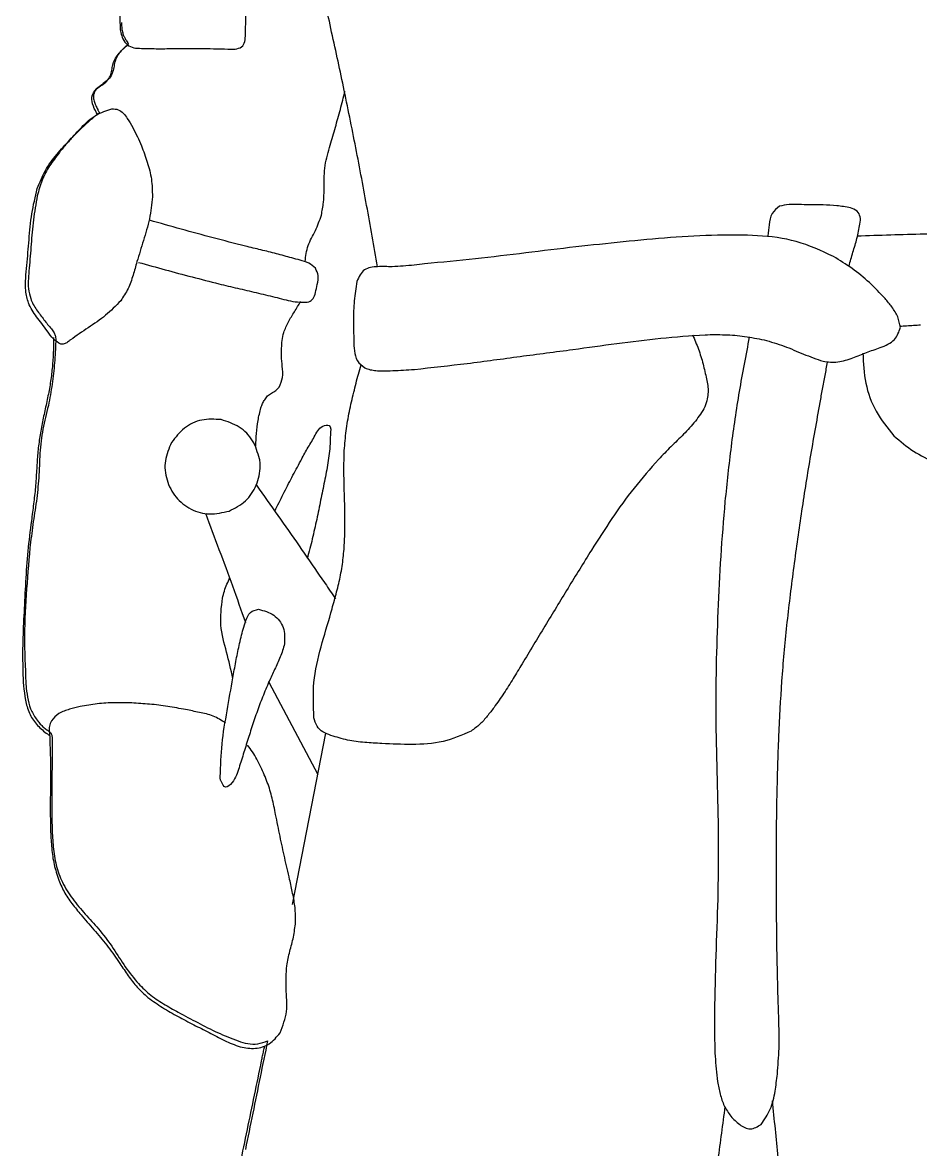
# Model space of a CAD drawing. Extents: x 39 to 141, y 18 to 294.
# Drawn here: x 39 to 101.3, y 126.2 to 204.4 of the extents above; entities that cross this region are included whole.
import ezdxf

# ---------------------------------------------------------------- set-up
doc = ezdxf.new("R2010")
doc.units = 0
doc.layers.get('0').update_dxf_attribs({"linetype": 'CONTINUOUS'})

msp = doc.modelspace()

# ---------------------------------------------------------------- linework, layer by layer
at = {"color": 6}
for points in [[(64.677632, 187.462343)], [(41.684206, 182.085261)], [(55.459777, 174.147664)], [(52.745631, 152.076024)]]:
    msp.add_lwpolyline(points, close=True, dxfattribs=at)
for points in [[(56.125511, 158.630938), (59.505396, 152.22965)], [(57.764241, 143.216647), (60.068704, 155.097427)]]:
    msp.add_lwpolyline(points, dxfattribs=at)
for points, knots in [([(46.293133, 210.865451), (46.197189, 210.174496), (46.004709, 208.788321), (45.828337, 206.703973), (45.776697, 205.155836), (45.782683, 204.162162), (45.820112, 203.706543), (45.930705, 203.426179), (45.985871, 203.286327)], [0, 0, 0, 0, 2.092372, 4.19766, 6.273628, 6.732687, 7.183442, 7.632085, 7.632085, 7.632085, 7.632085]), ([(54.486781, 203.593588), (54.50057, 203.956442), (54.528284, 204.685768), (54.537552, 205.778549), (54.537846, 206.508155), (54.537992, 206.871048)], [0, 0, 0, 0, 1.089289, 2.189443, 3.278137, 3.278137, 3.278137, 3.278137]), ([(61.246541, 200.213708), (61.103431, 200.884224), (60.816267, 202.229672), (60.356301, 204.23693), (60.095858, 205.585561), (59.966284, 206.256524)], [0, 0, 0, 0, 2.05686, 4.127266, 6.177188, 6.177188, 6.177188, 6.177188]), ([(53.769837, 202.569382), (53.938848, 202.600662), (54.251198, 202.658469), (54.482978, 203.118677), (54.48543, 203.42488), (54.486781, 203.593588)], [0, 0, 0, 0, 0.487118, 0.900245, 1.407166, 1.407166, 1.407166, 1.407166]), ([(45.115296, 200.725811), (45.153594, 200.848843), (45.230545, 201.096043), (45.270732, 201.485805), (45.408516, 201.86812), (45.655347, 202.20264), (45.936763, 202.521044), (46.139641, 202.72341), (46.241923, 202.825434)], [0, 0, 0, 0, 0.3856, 0.774766, 1.170804, 1.586937, 2.013015, 2.446226, 2.446226, 2.446226, 2.446226]), ([(45.985871, 203.286327), (46.07849, 203.129991), (46.254225, 202.833358), (46.756188, 202.633956), (47.090458, 202.625196), (47.266129, 202.620593)], [0, 0, 0, 0, 0.530697, 1.006948, 1.534464, 1.534464, 1.534464, 1.534464]), ([(47.266129, 202.620593), (47.658726, 202.610114), (48.443866, 202.589159), (49.621817, 202.609767), (50.735787, 202.62611), (51.78985, 202.609739), (52.779629, 202.579316), (53.441056, 202.572681), (53.769837, 202.569382)], [0, 0, 0, 0, 1.178057, 2.355949, 3.533841, 4.520203, 5.51816, 6.504522, 6.504522, 6.504522, 6.504522]), ([(44.1423, 199.804026), (44.266199, 199.896506), (44.509146, 200.077844), (44.903607, 200.323037), (45.044812, 200.591703), (45.115296, 200.725811)], [0, 0, 0, 0, 0.465892, 0.913544, 1.359699, 1.359699, 1.359699, 1.359699]), ([(63.653426, 187.462343), (63.407461, 188.883627), (62.914952, 191.729551), (62.109483, 195.979856), (61.533639, 198.805123), (61.246541, 200.213708)], [0, 0, 0, 0, 4.327184, 8.664582, 12.977196, 12.977196, 12.977196, 12.977196]), ([(44.244721, 198.011665), (44.131399, 198.204198), (43.912416, 198.576244), (43.746805, 199.262959), (44.009642, 199.622539), (44.1423, 199.804026)], [0, 0, 0, 0, 0.676944, 1.308116, 1.951314, 1.951314, 1.951314, 1.951314]), ([(60.375966, 195.912043), (60.495434, 196.322175), (60.7351, 197.144947), (61.08538, 198.388857), (61.294808, 199.228143), (61.400172, 199.650395)], [0, 0, 0, 0, 1.281549, 2.57094, 3.876468, 3.876468, 3.876468, 3.876468]), ([(42.298729, 196.270515), (42.570211, 196.563533), (43.135854, 197.174049), (44.035468, 198.054106), (44.836953, 198.303071), (45.217717, 198.421348)], [0, 0, 0, 0, 1.20356, 2.50767, 3.687924, 3.687924, 3.687924, 3.687924]), ([(45.217717, 198.421348), (45.372469, 198.417791), (45.67144, 198.410919), (46.043549, 198.12644), (46.207605, 197.882689), (46.293133, 197.755614)], [0, 0, 0, 0, 0.453342, 0.875829, 1.335975, 1.335975, 1.335975, 1.335975]), ([(46.293133, 197.755614), (46.422571, 197.548406), (46.67836, 197.138934), (46.992679, 196.500042), (47.176275, 196.070873), (47.266129, 195.860833)], [0, 0, 0, 0, 0.732525, 1.447575, 2.132972, 2.132972, 2.132972, 2.132972]), ([(40.045476, 192.890635), (40.214734, 193.317506), (40.552534, 194.169442), (41.377267, 195.271955), (41.992278, 195.938423), (42.298729, 196.270515)], [0, 0, 0, 0, 1.371937, 2.738072, 4.094869, 4.094869, 4.094869, 4.094869]), ([(47.266129, 195.860833), (47.412037, 195.48252), (47.703087, 194.727885), (48.0063, 193.543448), (48.024946, 192.733126), (48.034283, 192.327322)], [0, 0, 0, 0, 1.216789, 2.427176, 3.641408, 3.641408, 3.641408, 3.641408]), ([(59.761443, 191.047064), (59.816296, 191.341446), (59.926776, 191.934361), (59.968536, 192.844985), (59.952859, 193.701676), (60.006256, 194.497218), (60.173734, 195.211906), (60.308219, 195.677498), (60.375966, 195.912043)], [0, 0, 0, 0, 0.897401, 1.807461, 2.727381, 3.469571, 4.191266, 4.923885, 4.923885, 4.923885, 4.923885]), ([(39.328532, 187.564764), (39.374674, 188.157569), (39.467681, 189.35248), (39.618587, 191.144615), (39.903891, 192.311537), (40.045476, 192.890635)], [0, 0, 0, 0, 1.784612, 3.597221, 5.38292, 5.38292, 5.38292, 5.38292]), ([(48.034283, 192.327322), (47.980804, 191.813138), (47.873191, 190.778475), (47.409978, 189.295313), (47.108127, 188.308686), (46.958867, 187.820815)], [0, 0, 0, 0, 1.546909, 3.112762, 4.644443, 4.644443, 4.644443, 4.644443]), ([(91.563041, 191.661588), (91.368753, 191.511338), (90.953138, 191.189928), (90.840673, 190.385211), (90.77555, 189.866877), (90.743676, 189.613176)], [0, 0, 0, 0, 0.710857, 1.520647, 2.296989, 2.296989, 2.296989, 2.296989]), ([(96.47923, 191.559167), (96.167716, 191.61417), (95.540348, 191.724941), (94.579073, 191.764413), (93.704563, 191.757266), (92.918215, 191.78209), (92.228004, 191.809742), (91.780875, 191.710121), (91.563041, 191.661588)], [0, 0, 0, 0, 0.947982, 1.90917, 2.880298, 3.570949, 4.272731, 4.939434, 4.939434, 4.939434, 4.939434]), ([(58.634816, 187.820815), (58.679783, 188.199329), (58.770674, 188.96442), (59.384244, 189.956208), (59.635719, 190.683471), (59.761443, 191.047064)], [0, 0, 0, 0, 1.129709, 2.283483, 3.437014, 3.437014, 3.437014, 3.437014]), ([(97.144964, 190.432541), (97.16732, 190.603033), (97.20882, 190.91952), (96.964718, 191.394826), (96.65075, 191.501106), (96.47923, 191.559167)], [0, 0, 0, 0, 0.508398, 0.943747, 1.467947, 1.467947, 1.467947, 1.467947]), ([(54.486781, 188.896232), (53.7402, 189.086957), (52.252262, 189.467072), (50.035422, 190.07344), (48.563917, 190.483779), (47.829442, 190.688592)], [0, 0, 0, 0, 2.311633, 4.607094, 6.894595, 6.894595, 6.894595, 6.894595]), ([(96.376809, 187.513553), (96.468167, 187.834487), (96.650882, 188.476355), (96.955053, 189.437306), (97.081315, 190.098988), (97.144964, 190.432541)], [0, 0, 0, 0, 1.00122, 2.002439, 3.020208, 3.020208, 3.020208, 3.020208]), ([(96.940122, 189.613176), (98.49789, 189.661258), (101.617106, 189.757535), (106.294762, 189.878499), (109.413978, 189.974776), (110.971745, 190.022858)], [0, 0, 0, 0, 4.675521, 9.362091, 14.037612, 14.037612, 14.037612, 14.037612]), ([(87.261375, 189.664386), (86.16829, 189.61375), (83.979409, 189.512353), (80.703693, 189.20128), (78.521174, 188.963841), (77.428997, 188.845021)], [0, 0, 0, 0, 3.282305, 6.572754, 9.868742, 9.868742, 9.868742, 9.868742]), ([(95.301393, 188.179287), (94.457875, 188.570966), (92.787646, 189.346521), (90.016954, 189.679909), (88.186629, 189.669598), (87.261375, 189.664386)], [0, 0, 0, 0, 2.773611, 5.491964, 8.27094, 8.27094, 8.27094, 8.27094]), ([(57.713031, 188.076867), (57.354996, 188.175892), (56.640774, 188.373433), (55.563409, 188.639521), (54.845364, 188.810731), (54.486781, 188.896232)], [0, 0, 0, 0, 1.114377, 2.223006, 3.328925, 3.328925, 3.328925, 3.328925]), ([(77.428997, 188.845021), (76.26759, 188.705479), (73.941479, 188.425998), (70.445345, 188.002673), (68.104198, 187.779188), (66.930885, 187.667184)], [0, 0, 0, 0, 3.509321, 7.028603, 10.564394, 10.564394, 10.564394, 10.564394]), ([(46.958867, 187.820815), (46.872057, 187.506184), (46.697186, 186.872383), (46.38129, 185.930982), (46.014484, 185.38028), (45.83224, 185.106669)], [0, 0, 0, 0, 0.98037, 1.974882, 2.956901, 2.956901, 2.956901, 2.956901]), ([(47.061288, 187.769605), (47.680022, 187.598756), (48.920063, 187.256346), (50.779905, 186.757943), (52.023915, 186.44186), (52.643211, 186.284506)], [0, 0, 0, 0, 1.925667, 3.859343, 5.776247, 5.776247, 5.776247, 5.776247]), ([(59.35176, 187.359922), (59.202148, 187.491733), (58.892585, 187.764462), (58.295867, 187.922459), (57.903192, 188.026488), (57.713031, 188.076867)], [0, 0, 0, 0, 0.590254, 1.221298, 1.813851, 1.813851, 1.813851, 1.813851]), ([(98.886114, 185.2603), (98.531721, 185.638908), (97.824675, 186.394266), (96.614435, 187.368323), (95.738465, 187.909342), (95.301393, 188.179287)], [0, 0, 0, 0, 1.554467, 3.101307, 4.641714, 4.641714, 4.641714, 4.641714]), ([(39.430953, 184.953038), (39.35489, 185.233775), (39.201536, 185.799781), (39.229628, 186.686764), (39.29551, 187.271623), (39.328532, 187.564764)], [0, 0, 0, 0, 0.867951, 1.749915, 2.636175, 2.636175, 2.636175, 2.636175]), ([(58.429975, 185.004249), (58.589779, 184.996137), (58.875109, 184.981653), (59.248638, 185.253647), (59.367727, 185.722423), (59.477672, 186.245506), (59.599111, 186.839238), (59.430628, 187.193902), (59.35176, 187.359922)], [0, 0, 0, 0, 0.467972, 0.835561, 1.276901, 1.865069, 2.476556, 3.014708, 3.014708, 3.014708, 3.014708]), ([(64.677632, 187.462343), (64.347063, 187.47374), (63.71081, 187.495676), (62.640013, 187.380845), (62.361424, 186.756248), (62.219537, 186.438137)], [0, 0, 0, 0, 1.012854, 1.949468, 2.921611, 2.921611, 2.921611, 2.921611]), ([(66.930885, 187.667184), (66.687046, 187.63621), (66.192644, 187.573408), (65.440485, 187.513656), (64.933077, 187.479526), (64.677632, 187.462343)], [0, 0, 0, 0, 0.737298, 1.494925, 2.263021, 2.263021, 2.263021, 2.263021]), ([(52.643211, 186.284506), (53.074322, 186.181804), (53.940136, 185.975545), (55.238268, 185.671682), (56.104082, 185.465423), (56.535194, 185.362721)], [0, 0, 0, 0, 1.329527, 2.670128, 3.999654, 3.999654, 3.999654, 3.999654]), ([(62.219537, 186.438137), (62.150705, 185.993986), (62.010688, 185.090496), (61.975749, 183.717999), (62.001788, 182.797597), (62.014696, 182.341313)], [0, 0, 0, 0, 1.347111, 2.740286, 4.109944, 4.109944, 4.109944, 4.109944]), ([(56.535194, 185.362721), (56.740427, 185.308611), (57.15274, 185.199905), (57.779851, 185.042498), (58.212119, 185.017066), (58.429975, 185.004249)], [0, 0, 0, 0, 0.637154, 1.280041, 1.933253, 1.933253, 1.933253, 1.933253]), ([(40.352738, 183.51915), (40.234039, 183.672434), (39.998808, 183.976202), (39.669383, 184.44364), (39.509728, 184.784736), (39.430953, 184.953038)], [0, 0, 0, 0, 0.581919, 1.153206, 1.709641, 1.709641, 1.709641, 1.709641]), ([(45.83224, 185.106669), (45.49369, 184.755664), (44.810045, 184.04687), (43.566938, 183.239212), (42.755265, 182.674516), (42.34994, 182.392523)], [0, 0, 0, 0, 1.458106, 2.944391, 4.42694, 4.42694, 4.42694, 4.42694]), ([(57.149717, 182.904626), (57.251753, 183.15497), (57.457269, 183.659206), (57.901639, 184.349891), (58.185246, 184.819712), (58.327554, 185.055459)], [0, 0, 0, 0, 0.809215, 1.629898, 2.456451, 2.456451, 2.456451, 2.456451]), ([(99.96153, 183.263098), (99.9087, 183.50916), (99.799608, 184.01727), (99.379773, 184.673896), (99.04741, 185.068701), (98.886114, 185.2603)], [0, 0, 0, 0, 0.749574, 1.547844, 2.300521, 2.300521, 2.300521, 2.300521]), ([(41.684206, 182.085261), (41.502138, 182.198553), (41.118213, 182.43745), (40.751187, 182.998125), (40.480793, 183.351701), (40.352738, 183.51915)], [0, 0, 0, 0, 0.635882, 1.340885, 1.975136, 1.975136, 1.975136, 1.975136]), ([(97.605856, 181.521948), (97.915636, 181.630917), (98.575995, 181.863206), (99.606344, 182.269611), (99.850135, 182.951516), (99.96153, 183.263098)], [0, 0, 0, 0, 0.999497, 2.13063, 3.082339, 3.082339, 3.082339, 3.082339]), ([(101.344208, 183.416729), (101.186241, 183.402766), (100.866788, 183.374528), (100.38774, 183.35651), (100.068288, 183.328272), (99.91032, 183.314309)], [0, 0, 0, 0, 0.475684, 0.961959, 1.437644, 1.437644, 1.437644, 1.437644]), ([(41.172103, 182.546154), (41.168902, 182.209084), (41.16253, 181.538104), (41.097059, 180.529369), (40.976941, 179.515821), (40.790029, 178.497268), (40.569721, 177.476195), (40.344834, 176.455871), (40.169978, 175.426318), (40.054662, 174.383037), (40.014516, 173.681948), (39.994266, 173.3283)], [0, 0, 0, 0, 1.011107, 2.012735, 3.030926, 4.071191, 5.117971, 6.164752, 7.205269, 8.249183, 9.311746, 9.311746, 9.311746, 9.311746]), ([(42.34994, 182.392523), (42.300111, 182.355007), (42.17797, 182.263048), (41.9756, 182.101007), (41.783267, 182.090614), (41.684206, 182.085261)], [0, 0, 0, 0, 0.188154, 0.461203, 0.751196, 0.751196, 0.751196, 0.751196]), ([(56.842455, 179.115064), (56.935588, 179.335767), (57.130663, 179.798048), (57.046237, 180.541507), (56.9861, 181.212503), (56.999034, 181.812658), (57.026796, 182.363525), (57.108239, 182.722041), (57.149717, 182.904626)], [0, 0, 0, 0, 0.707146, 1.481178, 2.188599, 2.738665, 3.278792, 3.839352, 3.839352, 3.839352, 3.839352]), ([(62.014696, 182.341313), (62.019693, 182.106871), (62.02974, 181.635423), (62.196202, 180.900018), (62.586823, 180.598064), (62.782851, 180.446532)], [0, 0, 0, 0, 0.708581, 1.424918, 2.146539, 2.146539, 2.146539, 2.146539]), ([(77.224156, 181.726789), (78.236084, 181.86607), (80.265484, 182.145394), (83.316805, 182.53835), (85.366255, 182.680122), (86.3908, 182.750995)], [0, 0, 0, 0, 3.064602, 6.145992, 9.226295, 9.226295, 9.226295, 9.226295]), ([(85.520225, 182.750995), (85.663866, 182.419647), (85.951327, 181.756542), (86.264346, 180.72387), (86.417424, 180.024614), (86.493221, 179.678377)], [0, 0, 0, 0, 1.082724, 2.166783, 3.230014, 3.230014, 3.230014, 3.230014]), ([(86.3908, 182.750995), (86.851125, 182.757719), (87.769607, 182.771133), (89.143006, 182.659736), (90.040101, 182.481458), (90.487624, 182.392523)], [0, 0, 0, 0, 1.380783, 2.755063, 4.123078, 4.123078, 4.123078, 4.123078]), ([(89.463418, 182.597364), (89.221176, 181.335145), (88.737393, 178.814366), (88.1724, 175.004673), (87.90651, 172.453754), (87.773478, 171.177467)], [0, 0, 0, 0, 3.855514, 7.699848, 11.549176, 11.549176, 11.549176, 11.549176]), ([(90.487624, 182.392523), (90.956156, 182.261345), (91.893088, 181.999027), (93.214783, 181.384984), (94.12895, 181.066243), (94.584448, 180.907424)], [0, 0, 0, 0, 1.457218, 2.914021, 4.360758, 4.360758, 4.360758, 4.360758]), ([(66.213941, 180.344111), (67.439315, 180.47643), (69.889073, 180.740961), (73.553405, 181.24861), (75.999329, 181.567234), (77.224156, 181.726789)], [0, 0, 0, 0, 3.697272, 7.391553, 11.097117, 11.097117, 11.097117, 11.097117]), ([(94.584448, 180.907424), (94.927844, 180.866092), (95.635718, 180.780888), (96.636584, 181.149354), (97.289476, 181.40033), (97.605856, 181.521948)], [0, 0, 0, 0, 1.023322, 2.10947, 3.130638, 3.130638, 3.130638, 3.130638]), ([(97.349805, 181.470738), (97.383393, 180.773247), (97.450442, 179.380885), (98.174923, 177.36936), (99.057369, 176.28159), (99.500637, 175.735184)], [0, 0, 0, 0, 2.088827, 4.169807, 6.270165, 6.270165, 6.270165, 6.270165]), ([(62.014696, 178.756592), (62.066367, 178.965888), (62.170813, 179.388958), (62.330818, 180.023707), (62.461631, 180.442659), (62.526799, 180.651373)], [0, 0, 0, 0, 0.646778, 1.307391, 1.963217, 1.963217, 1.963217, 1.963217]), ([(94.379607, 178.039647), (94.434256, 178.351516), (94.544315, 178.979602), (94.727003, 179.916259), (94.837062, 180.544346), (94.89171, 180.856214)], [0, 0, 0, 0, 0.949842, 1.91293, 2.862772, 2.862772, 2.862772, 2.862772]), ([(62.782851, 180.446532), (62.906258, 180.401853), (63.155822, 180.311501), (63.554804, 180.25303), (64.07621, 180.234356), (64.712251, 180.254152), (65.463167, 180.293004), (65.96235, 180.326985), (66.213941, 180.344111)], [0, 0, 0, 0, 0.392869, 0.794486, 1.202712, 1.957742, 2.702207, 3.458694, 3.458694, 3.458694, 3.458694]), ([(56.023091, 178.50054), (56.115594, 178.56645), (56.303159, 178.700091), (56.601305, 178.872546), (56.763236, 179.035395), (56.842455, 179.115064)], [0, 0, 0, 0, 0.340917, 0.691264, 1.02682, 1.02682, 1.02682, 1.02682]), ([(86.493221, 179.678377), (86.523671, 179.525386), (86.584148, 179.221528), (86.616904, 178.754605), (86.568634, 178.448955), (86.544431, 178.295699)], [0, 0, 0, 0, 0.468053, 0.929605, 1.393768, 1.393768, 1.393768, 1.393768]), ([(55.562198, 177.681175), (55.599374, 177.779728), (55.673077, 177.975109), (55.831612, 178.248944), (55.958659, 178.41588), (56.023091, 178.50054)], [0, 0, 0, 0, 0.315585, 0.625649, 0.944703, 0.944703, 0.944703, 0.944703]), ([(61.348962, 174.710978), (61.389843, 175.167375), (61.471244, 176.076127), (61.687405, 177.429326), (61.905428, 178.313477), (62.014696, 178.756592)], [0, 0, 0, 0, 1.374496, 2.736815, 4.105552, 4.105552, 4.105552, 4.105552]), ([(86.544431, 178.295699), (86.493158, 178.110248), (86.389279, 177.734524), (86.081094, 177.230382), (85.843894, 176.916588), (85.725066, 176.75939)], [0, 0, 0, 0, 0.574603, 1.164149, 1.755961, 1.755961, 1.755961, 1.755961]), ([(55.203726, 175.01824), (55.221419, 175.312881), (55.257116, 175.907315), (55.345943, 176.802387), (55.490009, 177.387825), (55.562198, 177.681175)], [0, 0, 0, 0, 0.885805, 1.787095, 2.692279, 2.692279, 2.692279, 2.692279]), ([(92.536036, 166.414909), (92.713459, 167.708484), (93.068254, 170.295259), (93.685416, 174.170534), (94.147769, 176.747482), (94.379607, 178.039647)], [0, 0, 0, 0, 3.916981, 7.832828, 11.771175, 11.771175, 11.771175, 11.771175]), ([(52.796842, 176.86181), (52.348555, 176.886842), (51.452787, 176.936859), (50.178067, 176.346339), (49.636587, 175.631725), (49.365751, 175.274291)], [0, 0, 0, 0, 1.333851, 2.665306, 3.9977, 3.9977, 3.9977, 3.9977]), ([(55.459777, 174.147664), (55.335151, 174.576395), (55.085366, 175.435695), (54.097981, 176.446009), (53.233895, 176.722143), (52.796842, 176.86181)], [0, 0, 0, 0, 1.326196, 2.658075, 4.021206, 4.021206, 4.021206, 4.021206]), ([(85.725066, 176.75939), (85.45636, 176.447935), (84.919331, 175.825467), (84.011882, 174.990049), (83.447, 174.394325), (83.164551, 174.096454)], [0, 0, 0, 0, 1.233004, 2.464256, 3.695579, 3.695579, 3.695579, 3.695579]), ([(58.327554, 173.994034), (58.474834, 174.277178), (58.770458, 174.845513), (59.292241, 175.63872), (59.606905, 176.382292), (60.474215, 176.576816), (60.372744, 175.759763), (60.374915, 175.36362), (60.375966, 175.17187)], [0, 0, 0, 0, 0.955611, 1.918132, 2.863935, 3.296345, 3.963717, 4.589804, 4.589804, 4.589804, 4.589804]), ([(49.365751, 175.274291), (49.182291, 174.859824), (48.816739, 174.033981), (48.971486, 172.648411), (49.593196, 171.427451), (50.673247, 170.57142), (52.022745, 170.209112), (52.910005, 170.409876), (53.360155, 170.511733)], [0, 0, 0, 0, 1.338748, 2.667512, 4.019783, 5.357479, 6.685572, 8.053282, 8.053282, 8.053282, 8.053282]), ([(60.375966, 175.17187), (60.32896, 174.73209), (60.235316, 173.855965), (59.975381, 172.56383), (59.798463, 171.707129), (59.710232, 171.279887)], [0, 0, 0, 0, 1.326131, 2.641902, 3.95088, 3.95088, 3.95088, 3.95088]), ([(99.500637, 175.735184), (99.94166, 175.359629), (100.82216, 174.609834), (102.396776, 173.871167), (103.333663, 173.202087), (103.802303, 172.867407)], [0, 0, 0, 0, 1.730036, 3.454011, 5.179438, 5.179438, 5.179438, 5.179438]), ([(61.400172, 170.511733), (61.383342, 170.977), (61.349551, 171.911129), (61.3175, 173.311234), (61.338503, 174.245667), (61.348962, 174.710978)], [0, 0, 0, 0, 1.39676, 2.804311, 4.200422, 4.200422, 4.200422, 4.200422]), ([(53.360155, 170.511733), (53.760133, 170.717494), (54.559186, 171.128553), (55.322926, 172.291089), (55.517459, 173.249236), (55.510412, 173.81767), (55.501971, 173.990534), (55.473617, 174.096125), (55.459777, 174.147664)], [0, 0, 0, 0, 1.330334, 2.657663, 4.007566, 4.197243, 4.364678, 4.524326, 4.524326, 4.524326, 4.524326]), ([(56.535194, 170.511733), (56.726413, 170.904515), (57.108865, 171.690104), (57.709241, 172.84967), (58.122234, 173.61403), (58.327554, 173.994034)], [0, 0, 0, 0, 1.310528, 2.621137, 3.916907, 3.916907, 3.916907, 3.916907]), ([(83.164551, 174.096454), (82.586537, 173.444346), (81.428585, 172.13796), (79.912215, 170.00184), (78.973193, 168.531575), (78.504413, 167.797587)], [0, 0, 0, 0, 2.612486, 5.233666, 7.846698, 7.846698, 7.846698, 7.846698]), ([(39.994266, 173.3283), (39.97074, 172.939797), (39.923834, 172.165205), (39.787604, 171.005533), (39.686599, 170.234053), (39.635794, 169.845999)], [0, 0, 0, 0, 1.167413, 2.327573, 3.501733, 3.501733, 3.501733, 3.501733]), ([(55.254936, 172.304094), (55.749671, 171.604457), (56.737881, 170.206968), (58.211073, 168.110896), (59.177191, 166.705926), (59.659022, 166.005226)], [0, 0, 0, 0, 2.570662, 5.134775, 7.685891, 7.685891, 7.685891, 7.685891]), ([(59.710232, 171.279887), (59.621089, 170.831251), (59.441614, 169.927996), (59.137348, 168.578225), (58.904661, 167.681925), (58.788447, 167.234274)], [0, 0, 0, 0, 1.3722, 2.762698, 4.150103, 4.150103, 4.150103, 4.150103]), ([(61.246541, 166.978222), (61.287882, 167.370468), (61.370415, 168.153542), (61.399063, 169.333784), (61.399803, 170.119156), (61.400172, 170.511733)], [0, 0, 0, 0, 1.182788, 2.361298, 3.539149, 3.539149, 3.539149, 3.539149]), ([(87.773478, 171.177467), (87.667237, 169.910377), (87.45462, 167.374606), (87.273112, 163.565461), (87.19696, 161.025287), (87.158955, 159.757569)], [0, 0, 0, 0, 3.814332, 7.633455, 11.438354, 11.438354, 11.438354, 11.438354]), ([(39.635794, 169.845999), (39.546494, 169.142406), (39.36778, 167.734319), (39.228141, 165.613717), (39.15843, 164.200277), (39.123691, 163.495921)], [0, 0, 0, 0, 2.127237, 4.257202, 6.372963, 6.372963, 6.372963, 6.372963]), ([(51.721425, 170.358102), (52.031984, 169.520858), (52.654339, 167.843037), (53.598611, 165.324769), (54.190366, 163.628602), (54.486781, 162.778977)], [0, 0, 0, 0, 2.678979, 5.368629, 8.068076, 8.068076, 8.068076, 8.068076]), ([(78.504413, 167.797587), (77.961378, 166.92372), (76.875693, 165.176607), (75.283321, 162.54031), (74.220637, 160.786085), (73.690645, 159.9112)], [0, 0, 0, 0, 3.086514, 6.170839, 9.239533, 9.239533, 9.239533, 9.239533]), ([(60.427177, 163.444711), (60.532194, 163.833427), (60.741732, 164.609014), (61.056018, 165.778731), (61.182741, 166.57655), (61.246541, 166.978222)], [0, 0, 0, 0, 1.208202, 2.410673, 3.629918, 3.629918, 3.629918, 3.629918]), ([(52.899262, 164.468917), (52.939734, 164.635729), (53.020065, 164.966829), (53.206928, 165.440931), (53.34331, 165.749051), (53.411365, 165.902806)], [0, 0, 0, 0, 0.51436, 1.02094, 1.525513, 1.525513, 1.525513, 1.525513]), ([(59.659022, 166.005226), (59.778757, 165.834066), (60.020016, 165.489187), (60.381904, 164.962219), (60.615784, 164.600976), (60.734438, 164.417707)], [0, 0, 0, 0, 0.626656, 1.26268, 1.91763, 1.91763, 1.91763, 1.91763]), ([(91.51183, 154.84138), (91.576456, 156.134208), (91.705481, 158.715345), (92.055111, 162.574963), (92.375721, 165.134871), (92.536036, 166.414909)], [0, 0, 0, 0, 3.883048, 7.752525, 11.62251, 11.62251, 11.62251, 11.62251]), ([(53.616206, 158.886994), (53.477909, 159.502076), (53.201227, 160.732623), (52.659411, 162.575207), (52.819519, 163.839317), (52.899262, 164.468917)], [0, 0, 0, 0, 1.896326, 3.793835, 5.67666, 5.67666, 5.67666, 5.67666]), ([(39.123691, 163.495921), (39.088581, 162.81761), (39.018002, 161.454028), (39.021716, 159.420054), (39.113771, 157.745108), (39.44675, 156.490827), (39.950323, 155.690824), (40.421849, 155.296561), (40.66, 155.097432)], [0, 0, 0, 0, 2.037005, 4.094904, 6.104513, 7.048466, 7.957213, 8.884556, 8.884556, 8.884556, 8.884556]), ([(54.333151, 162.318085), (54.390946, 162.514928), (54.508728, 162.916077), (54.770467, 163.549923), (55.200961, 163.651687), (55.408567, 163.700763)], [0, 0, 0, 0, 0.626266, 1.276276, 1.881723, 1.881723, 1.881723, 1.881723]), ([(55.408567, 163.700763), (55.776011, 163.598684), (56.494676, 163.399032), (57.252831, 162.440536), (57.218555, 161.68331), (57.200928, 161.293878)], [0, 0, 0, 0, 1.125997, 2.202285, 3.341887, 3.341887, 3.341887, 3.341887]), ([(59.24934, 156.172848), (59.210106, 156.994163), (59.130657, 158.657317), (59.720884, 161.080807), (60.193879, 162.663883), (60.427177, 163.444711)], [0, 0, 0, 0, 2.454302, 4.969935, 7.4184, 7.4184, 7.4184, 7.4184]), ([(53.616206, 158.938205), (53.684759, 159.313912), (53.822125, 160.066757), (54.046898, 161.19703), (54.237458, 161.943321), (54.333151, 162.318085)], [0, 0, 0, 0, 1.145782, 2.295926, 3.456085, 3.456085, 3.456085, 3.456085]), ([(57.200928, 161.293878), (57.112815, 160.989016), (56.936135, 160.37772), (56.519403, 159.528887), (56.255356, 158.961275), (56.125511, 158.682153)], [0, 0, 0, 0, 0.950116, 1.905127, 2.829123, 2.829123, 2.829123, 2.829123]), ([(73.690645, 159.9112), (73.485523, 159.569863), (73.074882, 158.886527), (72.439878, 157.869679), (71.976795, 157.216985), (71.744653, 156.889792)], [0, 0, 0, 0, 1.194752, 2.391814, 3.595099, 3.595099, 3.595099, 3.595099]), ([(87.158955, 159.757569), (87.144124, 158.447517), (87.114503, 155.83091), (87.234221, 151.905386), (87.286439, 149.289192), (87.312585, 147.9792)], [0, 0, 0, 0, 3.929954, 7.84942, 11.780263, 11.780263, 11.780263, 11.780263]), ([(52.745631, 152.076024), (52.768331, 152.837791), (52.814189, 154.376678), (53.221248, 156.653955), (53.48484, 158.178445), (53.616206, 158.938205)], [0, 0, 0, 0, 2.283138, 4.612287, 6.9263, 6.9263, 6.9263, 6.9263]), ([(56.125511, 158.682153), (55.975422, 158.323926), (55.675493, 157.608064), (55.26314, 156.515704), (55.019036, 155.776081), (54.896464, 155.404694)], [0, 0, 0, 0, 1.165153, 2.328378, 3.501562, 3.501562, 3.501562, 3.501562]), ([(46.600395, 157.197054), (46.203423, 157.20697), (45.404874, 157.226915), (44.203073, 157.156706), (43.411628, 157.012932), (43.015674, 156.941003)], [0, 0, 0, 0, 1.191188, 2.396193, 3.602613, 3.602613, 3.602613, 3.602613]), ([(50.338747, 156.736162), (49.925411, 156.814714), (49.09838, 156.971887), (47.849653, 157.124399), (47.014836, 157.172951), (46.600395, 157.197054)], [0, 0, 0, 0, 1.261988, 2.52507, 3.770322, 3.770322, 3.770322, 3.770322]), ([(43.015674, 156.941003), (42.771487, 156.883188), (42.271691, 156.764855), (41.529971, 156.526653), (41.183629, 156.148387), (41.018472, 155.968007)], [0, 0, 0, 0, 0.75672, 1.548837, 2.270876, 2.270876, 2.270876, 2.270876]), ([(53.104103, 155.814376), (52.826729, 155.98697), (52.266733, 156.335423), (51.298191, 156.544597), (50.656843, 156.67265), (50.338747, 156.736162)], [0, 0, 0, 0, 0.972713, 1.963825, 2.93913, 2.93913, 2.93913, 2.93913]), ([(71.744653, 156.889792), (71.590941, 156.685894), (71.284625, 156.27957), (70.78089, 155.697811), (70.365524, 155.400316), (70.157134, 155.251063)], [0, 0, 0, 0, 0.766711, 1.527884, 2.294257, 2.294257, 2.294257, 2.294257]), ([(41.018472, 155.968007), (40.966595, 155.845389), (40.862654, 155.599713), (40.867317, 155.191597), (40.89963, 154.925433), (40.916051, 154.79017)], [0, 0, 0, 0, 0.395279, 0.791975, 1.20189, 1.20189, 1.20189, 1.20189]), ([(60.427177, 154.943801), (60.236583, 155.015036), (59.870211, 155.151968), (59.398226, 155.570666), (59.300801, 155.964708), (59.24934, 156.172848)], [0, 0, 0, 0, 0.609519, 1.171656, 1.801036, 1.801036, 1.801036, 1.801036]), ([(40.66, 155.097432), (40.690091, 155.080973), (40.747436, 155.049609), (40.828615, 154.991624), (40.88596, 154.960259), (40.916051, 154.943801)], [0, 0, 0, 0, 0.102806, 0.195917, 0.298724, 0.298724, 0.298724, 0.298724]), ([(54.896464, 155.404694), (54.780011, 155.042864), (54.547452, 154.320282), (54.226439, 153.238427), (53.989293, 152.528705), (53.872258, 152.178445)], [0, 0, 0, 0, 1.140301, 2.277209, 3.38502, 3.38502, 3.38502, 3.38502]), ([(63.960687, 154.380488), (63.564138, 154.401737), (62.767917, 154.444402), (61.575777, 154.593214), (60.809679, 154.82705), (60.427177, 154.943801)], [0, 0, 0, 0, 1.191757, 2.392895, 3.590613, 3.590613, 3.590613, 3.590613]), ([(70.157134, 155.251063), (69.518285, 154.968143), (68.211495, 154.389419), (66.068462, 154.289776), (64.653497, 154.350672), (63.960687, 154.380488)], [0, 0, 0, 0, 2.078934, 4.252538, 6.337816, 6.337816, 6.337816, 6.337816]), ([(91.358199, 142.85817), (91.347956, 144.189631), (91.32747, 146.852651), (91.378704, 150.847832), (91.46745, 153.510036), (91.51183, 154.84138)], [0, 0, 0, 0, 3.99444, 7.989172, 11.985362, 11.985362, 11.985362, 11.985362]), ([(40.916051, 154.79017), (40.919218, 154.555578), (40.925502, 154.090084), (40.957316, 153.390634), (40.974436, 152.430102), (40.955151, 151.205459), (40.936149, 149.720271), (40.956891, 148.730272), (40.967262, 148.235251)], [0, 0, 0, 0, 0.703793, 1.396519, 2.100312, 3.585454, 5.070597, 6.55587, 6.55587, 6.55587, 6.55587]), ([(55.562198, 152.741758), (55.473927, 152.925261), (55.299337, 153.288207), (54.991546, 153.802843), (54.756807, 154.120539), (54.640412, 154.278067)], [0, 0, 0, 0, 0.610718, 1.207928, 1.795298, 1.795298, 1.795298, 1.795298]), ([(56.586404, 149.464299), (56.510983, 149.839739), (56.360086, 150.590889), (56.034939, 151.695532), (55.719596, 152.39342), (55.562198, 152.741758)], [0, 0, 0, 0, 1.148779, 2.298385, 3.444004, 3.444004, 3.444004, 3.444004]), ([(52.796842, 151.768762), (52.78299, 151.790903), (52.75061, 151.842662), (52.746692, 151.951418), (52.746016, 152.030815), (52.745631, 152.076024)], [0, 0, 0, 0, 0.077207, 0.180484, 0.317058, 0.317058, 0.317058, 0.317058]), ([(53.872258, 152.178445), (53.786517, 152.01513), (53.620884, 151.699643), (53.077375, 151.161558), (52.888501, 151.570369), (52.796842, 151.768762)], [0, 0, 0, 0, 0.593697, 1.146893, 1.668479, 1.668479, 1.668479, 1.668479]), ([(57.5594, 144.957792), (57.443171, 145.453053), (57.210243, 146.445577), (56.891719, 147.949179), (56.688614, 148.957085), (56.586404, 149.464299)], [0, 0, 0, 0, 1.526109, 3.058387, 4.610621, 4.610621, 4.610621, 4.610621]), ([(40.967262, 148.235251), (40.98829, 147.860156), (41.03032, 147.11041), (41.18174, 145.986175), (41.413969, 145.267461), (41.530575, 144.906582)], [0, 0, 0, 0, 1.127415, 2.253489, 3.389145, 3.389145, 3.389145, 3.389145]), ([(87.312585, 147.9792), (87.310379, 146.677273), (87.305958, 144.069022), (87.145142, 140.161599), (87.08604, 137.553891), (87.056534, 136.25204)], [0, 0, 0, 0, 3.905393, 7.823972, 11.730526, 11.730526, 11.730526, 11.730526]), ([(41.530575, 144.906582), (41.665585, 144.596774), (41.933413, 143.98219), (42.520008, 143.160462), (42.952042, 142.652648), (43.169305, 142.397277)], [0, 0, 0, 0, 1.011235, 2.006051, 3.012408, 3.012408, 3.012408, 3.012408]), ([(57.969082, 141.987594), (57.966724, 142.324886), (57.962031, 142.996104), (57.77217, 143.983502), (57.630259, 144.633322), (57.5594, 144.957792)], [0, 0, 0, 0, 1.009745, 2.009415, 3.006382, 3.006382, 3.006382, 3.006382]), ([(43.169305, 142.397277), (43.475386, 142.042681), (44.084669, 141.336825), (44.985176, 140.266059), (45.515517, 139.502227), (45.78103, 139.119817)], [0, 0, 0, 0, 1.405505, 2.797787, 4.193676, 4.193676, 4.193676, 4.193676]), ([(91.46062, 136.815354), (91.443657, 137.481704), (91.409638, 138.818114), (91.367913, 140.832353), (91.361449, 142.180402), (91.358199, 142.85817)], [0, 0, 0, 0, 1.999707, 4.010543, 6.043838, 6.043838, 6.043838, 6.043838]), ([(57.354558, 138.966187), (57.421189, 139.300561), (57.554236, 139.968238), (57.853724, 140.955801), (57.930322, 141.640915), (57.969082, 141.987594)], [0, 0, 0, 0, 1.022668, 2.04206, 3.086282, 3.086282, 3.086282, 3.086282]), ([(45.78103, 139.119817), (45.968459, 138.834417), (46.341068, 138.26704), (46.964656, 137.451347), (47.47143, 136.994536), (47.727022, 136.764144)], [0, 0, 0, 0, 1.024747, 2.037203, 3.067433, 3.067433, 3.067433, 3.067433]), ([(56.893666, 134.306049), (57.08679, 134.793987), (57.478945, 135.784788), (57.263433, 137.38342), (57.324254, 138.439831), (57.354558, 138.966187)], [0, 0, 0, 0, 1.548008, 3.143367, 4.727594, 4.727594, 4.727594, 4.727594]), ([(47.727022, 136.764144), (48.061275, 136.521148), (48.729609, 136.035283), (49.811622, 135.437561), (50.53976, 135.058148), (50.90206, 134.869362)], [0, 0, 0, 0, 1.238554, 2.476463, 3.702405, 3.702405, 3.702405, 3.702405]), ([(87.056534, 136.25204), (87.05404, 135.655344), (87.049068, 134.465583), (87.063546, 132.685636), (87.195623, 131.510963), (87.261375, 130.926169)], [0, 0, 0, 0, 1.790468, 3.570041, 5.334278, 5.334278, 5.334278, 5.334278]), ([(91.40941, 131.438272), (91.458101, 132.035378), (91.555384, 133.228357), (91.519428, 135.023731), (91.480226, 136.218055), (91.46062, 136.815354)], [0, 0, 0, 0, 1.796091, 3.588477, 5.381681, 5.381681, 5.381681, 5.381681]), ([(50.90206, 134.869362), (51.257742, 134.689472), (51.969104, 134.329692), (53.014714, 133.752456), (53.758317, 133.4724), (54.128309, 133.333053)], [0, 0, 0, 0, 1.196058, 2.392116, 3.576587, 3.576587, 3.576587, 3.576587]), ([(54.128309, 133.333053), (54.479984, 133.268849), (55.16518, 133.143753), (56.221285, 133.483518), (56.665586, 134.027036), (56.893666, 134.306049)], [0, 0, 0, 0, 1.06311, 2.071345, 3.134881, 3.134881, 3.134881, 3.134881]), ([(55.613408, 132.360057), (55.633409, 132.475432), (55.672908, 132.703277), (55.75875, 133.041044), (55.798248, 133.268889), (55.818249, 133.384264)], [0, 0, 0, 0, 0.351167, 0.693495, 1.044662, 1.044662, 1.044662, 1.044662]), ([(52.643211, 118.072383), (52.970757, 119.660155), (53.626005, 122.836456), (54.630614, 127.595985), (55.285862, 130.772286), (55.613408, 132.360057)], [0, 0, 0, 0, 4.863609, 9.729539, 14.593148, 14.593148, 14.593148, 14.593148]), ([(90.282783, 127.955971), (90.517469, 128.295346), (90.998749, 128.991316), (91.271069, 130.221078), (91.364444, 131.042645), (91.40941, 131.438272)], [0, 0, 0, 0, 1.22695, 2.516161, 3.713624, 3.713624, 3.713624, 3.713624]), ([(87.261375, 130.926169), (87.316418, 130.637744), (87.425479, 130.066265), (87.687239, 129.227831), (88.018385, 128.754708), (88.183161, 128.519285)], [0, 0, 0, 0, 0.881988, 1.747549, 2.604816, 2.604816, 2.604816, 2.604816]), ([(87.773478, 129.185019), (87.606561, 127.955862), (87.272594, 125.496575), (86.839613, 121.793608), (86.642935, 119.314175), (86.544431, 118.072383)], [0, 0, 0, 0, 3.721352, 7.445649, 11.182438, 11.182438, 11.182438, 11.182438]), ([(91.050938, 129.594701), (91.183826, 128.284994), (91.449079, 125.670747), (91.799415, 121.744962), (91.983182, 119.126625), (92.075144, 117.816332)], [0, 0, 0, 0, 3.949291, 7.883003, 11.82348, 11.82348, 11.82348, 11.82348]), ([(88.183161, 128.519285), (88.371755, 128.316427), (88.738117, 127.922356), (89.550187, 127.502918), (90.036942, 127.803938), (90.282783, 127.955971)], [0, 0, 0, 0, 0.84259, 1.636812, 2.447282, 2.447282, 2.447282, 2.447282])]:
    msp.add_open_spline(points, degree=3, knots=knots, dxfattribs=at)
at = {"color": 5}
for points, knots in [([(45.883451, 204.412953), (45.887113, 204.306639), (45.894478, 204.092799), (45.941259, 203.781785), (46.006036, 203.585324), (46.037082, 203.491168)], [0, 0, 0, 0, 0.319099, 0.64183, 0.938858, 0.938858, 0.938858, 0.938858]), ([(46.037082, 203.491168), (46.070654, 203.42612), (46.143504, 203.284973), (46.253808, 203.115426), (46.384114, 202.930643), (46.239994, 202.771259), (46.096285, 202.655308), (45.872283, 202.473316), (45.654563, 202.201072), (45.447301, 201.820483), (45.397096, 201.536955), (45.371348, 201.391545)], [0, 0, 0, 0, 0.217226, 0.471359, 0.642953, 0.796573, 1.027812, 1.226954, 1.651204, 2.069407, 2.509686, 2.509686, 2.509686, 2.509686]), ([(45.371348, 201.391545), (45.342277, 201.252457), (45.287282, 200.98933), (45.12913, 200.594332), (44.919851, 200.413008), (44.808034, 200.316129)], [0, 0, 0, 0, 0.427363, 0.808487, 1.245736, 1.245736, 1.245736, 1.245736]), ([(44.808034, 200.316129), (44.680383, 200.220341), (44.430531, 200.032856), (44.049734, 199.750635), (43.905857, 199.329991), (43.970557, 198.963135), (44.094217, 198.659653), (44.193846, 198.468003), (44.244721, 198.370138)], [0, 0, 0, 0, 0.480998, 0.941453, 1.39071, 1.723856, 2.040868, 2.371674, 2.371674, 2.371674, 2.371674]), ([(44.03988, 197.909245), (43.941317, 197.824534), (43.746342, 197.65696), (43.462843, 197.393375), (43.267868, 197.225801), (43.169305, 197.14109)], [0, 0, 0, 0, 0.389858, 0.771209, 1.161067, 1.161067, 1.161067, 1.161067]), ([(44.244721, 198.370138), (44.252751, 198.347976), (44.2712, 198.29706), (44.316338, 198.239121), (44.36902, 198.151466), (44.252693, 198.069429), (44.154723, 197.996744), (44.074486, 197.935611), (44.03988, 197.909245)], [0, 0, 0, 0, 0.06974, 0.160226, 0.229966, 0.333452, 0.503022, 0.631619, 0.631619, 0.631619, 0.631619]), ([(43.169305, 197.14109), (42.982075, 196.953455), (42.609393, 196.579966), (42.067084, 196.010054), (41.742664, 195.602196), (41.581785, 195.39994)], [0, 0, 0, 0, 0.795314, 1.583075, 2.358018, 2.358018, 2.358018, 2.358018]), ([(41.581785, 195.39994), (41.344708, 195.096282), (40.879132, 194.499952), (40.342115, 193.482182), (40.145531, 192.750789), (40.045476, 192.378532)], [0, 0, 0, 0, 1.154765, 2.267747, 3.42139, 3.42139, 3.42139, 3.42139]), ([(40.045476, 192.378532), (39.945365, 191.824698), (39.744659, 190.714356), (39.619607, 189.032902), (39.527753, 187.914853), (39.482163, 187.359922)], [0, 0, 0, 0, 1.687226, 3.382594, 5.053313, 5.053313, 5.053313, 5.053313]), ([(39.482163, 187.359922), (39.462776, 187.122135), (39.424362, 186.650985), (39.396674, 185.938613), (39.522128, 185.485751), (39.584583, 185.2603)], [0, 0, 0, 0, 0.717017, 1.420695, 2.118304, 2.118304, 2.118304, 2.118304]), ([(39.584583, 185.2603), (39.642767, 185.123484), (39.759262, 184.849555), (39.986414, 184.473146), (40.164066, 184.244623), (40.250317, 184.133673)], [0, 0, 0, 0, 0.445639, 0.892245, 1.313687, 1.313687, 1.313687, 1.313687]), ([(40.250317, 184.133673), (40.334782, 184.018562), (40.500158, 183.793184), (40.759765, 183.471441), (40.932864, 183.263512), (41.018472, 183.160678)], [0, 0, 0, 0, 0.428271, 0.838524, 1.239948, 1.239948, 1.239948, 1.239948]), ([(41.018472, 183.160678), (41.087927, 183.069731), (41.208886, 182.911343), (41.329302, 182.612507), (41.327044, 182.408535), (41.325734, 182.290103)], [0, 0, 0, 0, 0.34248, 0.596444, 0.948067, 0.948067, 0.948067, 0.948067]), ([(41.325734, 182.290103), (41.301696, 181.79475), (41.253511, 180.801785), (41.08942, 179.312712), (40.905823, 178.328849), (40.813631, 177.834806)], [0, 0, 0, 0, 1.487659, 2.982108, 4.489442, 4.489442, 4.489442, 4.489442]), ([(40.813631, 177.834806), (40.745678, 177.561943), (40.610186, 177.017876), (40.424523, 176.200749), (40.342387, 175.650458), (40.301528, 175.376712)], [0, 0, 0, 0, 0.84367, 1.682208, 2.512259, 2.512259, 2.512259, 2.512259]), ([(40.301528, 175.376712), (40.273884, 175.091145), (40.219035, 174.524534), (40.189621, 173.669569), (40.161866, 173.101916), (40.147897, 172.816197)], [0, 0, 0, 0, 0.860484, 1.707339, 2.565562, 2.565562, 2.565562, 2.565562]), ([(40.147897, 172.816197), (40.097883, 172.2735), (39.997937, 171.18901), (39.723982, 169.576339), (39.596995, 168.493658), (39.533373, 167.951218)], [0, 0, 0, 0, 1.634392, 3.266061, 4.90437, 4.90437, 4.90437, 4.90437]), ([(39.533373, 167.951218), (39.438724, 166.868338), (39.24934, 164.701605), (39.11064, 161.452531), (39.222021, 159.293315), (39.277322, 158.22126)], [0, 0, 0, 0, 3.261274, 6.525479, 9.744324, 9.744324, 9.744324, 9.744324]), ([(39.277322, 158.22126), (39.314432, 157.941725), (39.386893, 157.395905), (39.61817, 156.589639), (39.935887, 156.142896), (40.096686, 155.916797)], [0, 0, 0, 0, 0.846906, 1.653664, 2.480374, 2.480374, 2.480374, 2.480374]), ([(40.096686, 155.916797), (40.164077, 155.835841), (40.295282, 155.678227), (40.51506, 155.466767), (40.680337, 155.356858), (40.76242, 155.302273)], [0, 0, 0, 0, 0.315995, 0.615219, 0.91045, 0.91045, 0.91045, 0.91045]), ([(40.76242, 155.302273), (40.817961, 155.265627), (40.915395, 155.201338), (41.039523, 155.046219), (41.058326, 154.918511), (41.069682, 154.84138)], [0, 0, 0, 0, 0.199151, 0.349372, 0.578462, 0.578462, 0.578462, 0.578462]), ([(41.069682, 154.84138), (41.069689, 154.687749), (41.069704, 154.380487), (41.069597, 153.919595), (41.070352, 153.061648), (41.059426, 151.802916), (41.038073, 150.14703), (41.05917, 149.041961), (41.069682, 148.491303)], [0, 0, 0, 0, 0.460893, 0.921785, 1.382678, 3.034724, 4.698149, 6.350312, 6.350312, 6.350312, 6.350312]), ([(41.069682, 148.491303), (41.090277, 148.061539), (41.131333, 147.204801), (41.320752, 145.937277), (41.754222, 144.698956), (42.483991, 143.5787), (43.367954, 142.536302), (43.98575, 141.864166), (44.295931, 141.526702)], [0, 0, 0, 0, 1.290545, 2.572718, 3.831976, 5.192467, 6.556064, 7.931041, 7.931041, 7.931041, 7.931041]), ([(44.295931, 141.526702), (44.612246, 141.131864), (45.2456, 140.341284), (46.009198, 139.024978), (46.642552, 138.234398), (46.958867, 137.83956)], [0, 0, 0, 0, 1.515862, 3.035195, 4.551057, 4.551057, 4.551057, 4.551057]), ([(46.958867, 137.83956), (47.234936, 137.551903), (47.787749, 136.975888), (48.789497, 136.318692), (49.481913, 135.932306), (49.826644, 135.739937)], [0, 0, 0, 0, 1.192455, 2.387822, 3.573033, 3.573033, 3.573033, 3.573033]), ([(49.826644, 135.739937), (50.275278, 135.497617), (51.176845, 135.010654), (52.543963, 134.307041), (53.498948, 133.930374), (53.974678, 133.742736)], [0, 0, 0, 0, 1.529953, 3.074564, 4.607814, 4.607814, 4.607814, 4.607814]), ([(53.974678, 133.742736), (54.198282, 133.671293), (54.641507, 133.52968), (55.357851, 133.507212), (55.799704, 133.663647), (56.023091, 133.742736)], [0, 0, 0, 0, 0.703, 1.393485, 2.099518, 2.099518, 2.099518, 2.099518]), ([(56.023091, 133.742736), (55.85239, 132.906301), (55.510988, 131.233431), (54.998885, 128.724126), (54.657482, 127.051256), (54.486781, 126.214821)], [0, 0, 0, 0, 2.561027, 5.122054, 7.683082, 7.683082, 7.683082, 7.683082])]:
    msp.add_open_spline(points, degree=3, knots=knots, dxfattribs=at)

doc.saveas('drawing.dxf')
